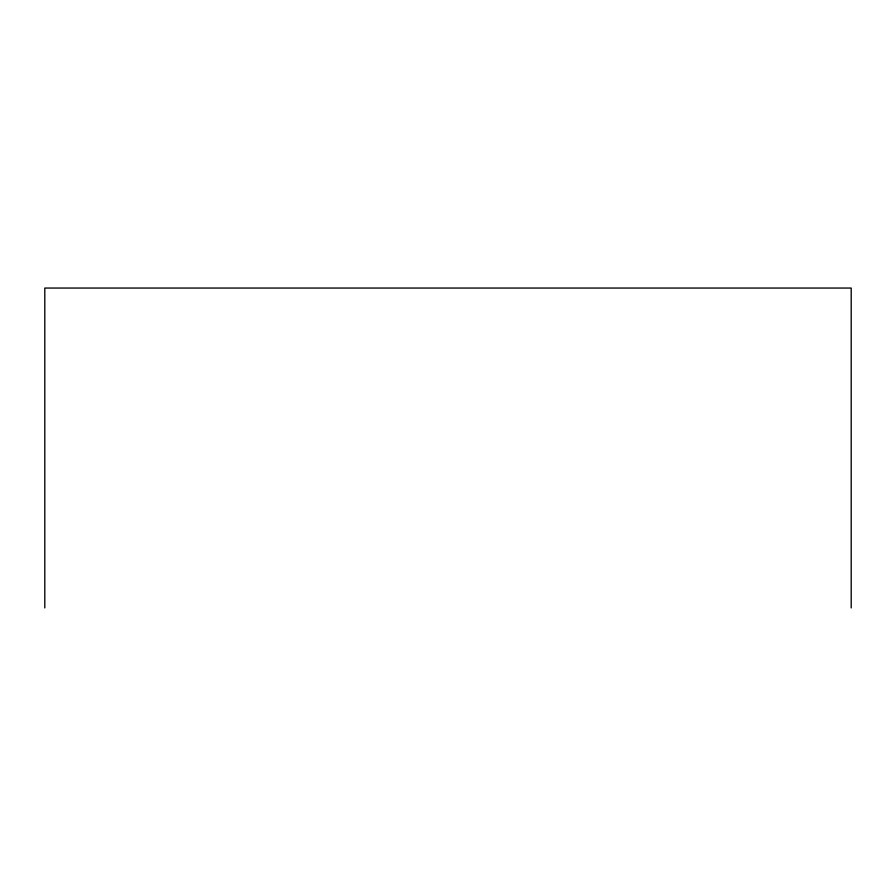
<?xml version="1.0" encoding="UTF-8"?>
<svg xmlns="http://www.w3.org/2000/svg" width="896" height="896" viewBox="0 0 896 896"><rect width="100%" height="100%" fill="white"/><g stroke="black" fill="none" stroke-linecap="round" stroke-linejoin="round"><path stroke-width="1.34" d="M851.2 607.947L851.2 288.053L44.8 288.053L44.8 607.947"/></g></svg>
